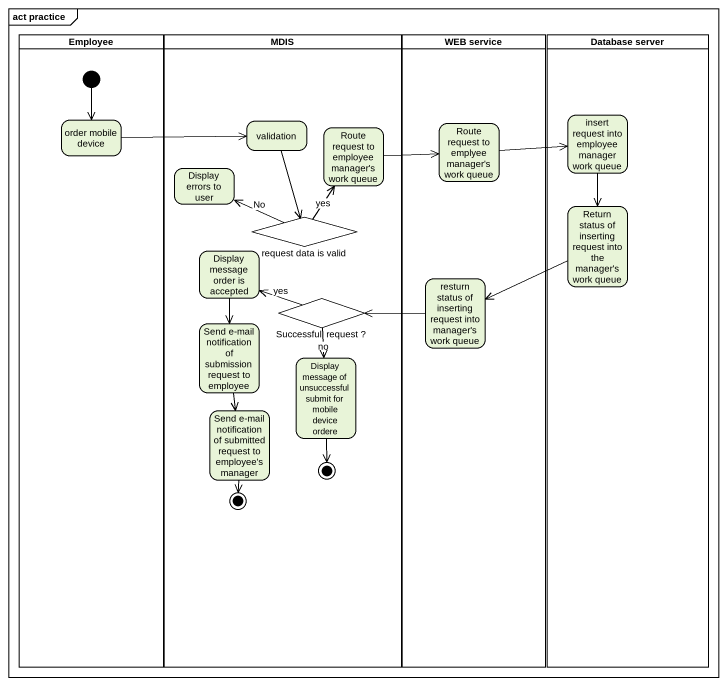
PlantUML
@startuml
mainframe act practice
hide empty description
state Employee <<partition>> {
  state "order mobile device" as order_mobile_device
  [*] --> order_mobile_device
}
state MDIS <<partition>> {
  state validation
  state "Route request to employee manager's work queue" as Route_request_to_employee
  state "Display errors to user" as Display_errors_to_user
  state "request data is valid" as request_data_is_valid <<choice>>
  state "Display message order is accepted" as Display_message_order_is
  state "Send e-mail notification of submission request to employee" as Send_e_mail_notification_of
  state "Successfull request ?" as Successfull_request <<choice>>
  state "Display message of unsuccessful submit for mobile device ordere" as Display_message_of
  state "Send e-mail notification of submitted request to employee's manager" as Send_e_mail_notification_of_2
  state final1 <<end>>
  state final2 <<end>>
}
state "WEB service" as WEB_service <<partition>> {
  state "Route request to emplyee manager's work queue" as Route_request_to_emplyee
  state "resturn status of inserting request into manager's work queue" as resturn_status_of_inserting
}
state "Database server" as Database_server <<partition>> {
  state "insert request into employee manager work queue" as insert_request_into
  state "Return status of inserting request into the manager's work queue" as Return_status_of_inserting
}
order_mobile_device -right-> validation
validation --> request_data_is_valid
Route_request_to_employee -right-> Route_request_to_emplyee
Route_request_to_emplyee -right-> insert_request_into
insert_request_into --> Return_status_of_inserting
Return_status_of_inserting -left-> resturn_status_of_inserting
request_data_is_valid -up-> Route_request_to_employee : yes
request_data_is_valid -left-> Display_errors_to_user : No
Display_message_order_is --> Send_e_mail_notification_of
resturn_status_of_inserting -left-> Successfull_request
Send_e_mail_notification_of --> Send_e_mail_notification_of_2
Successfull_request -left-> Display_message_order_is : yes
Successfull_request --> Display_message_of : no
Display_message_of --> final1
Send_e_mail_notification_of_2 --> final2
@enduml
